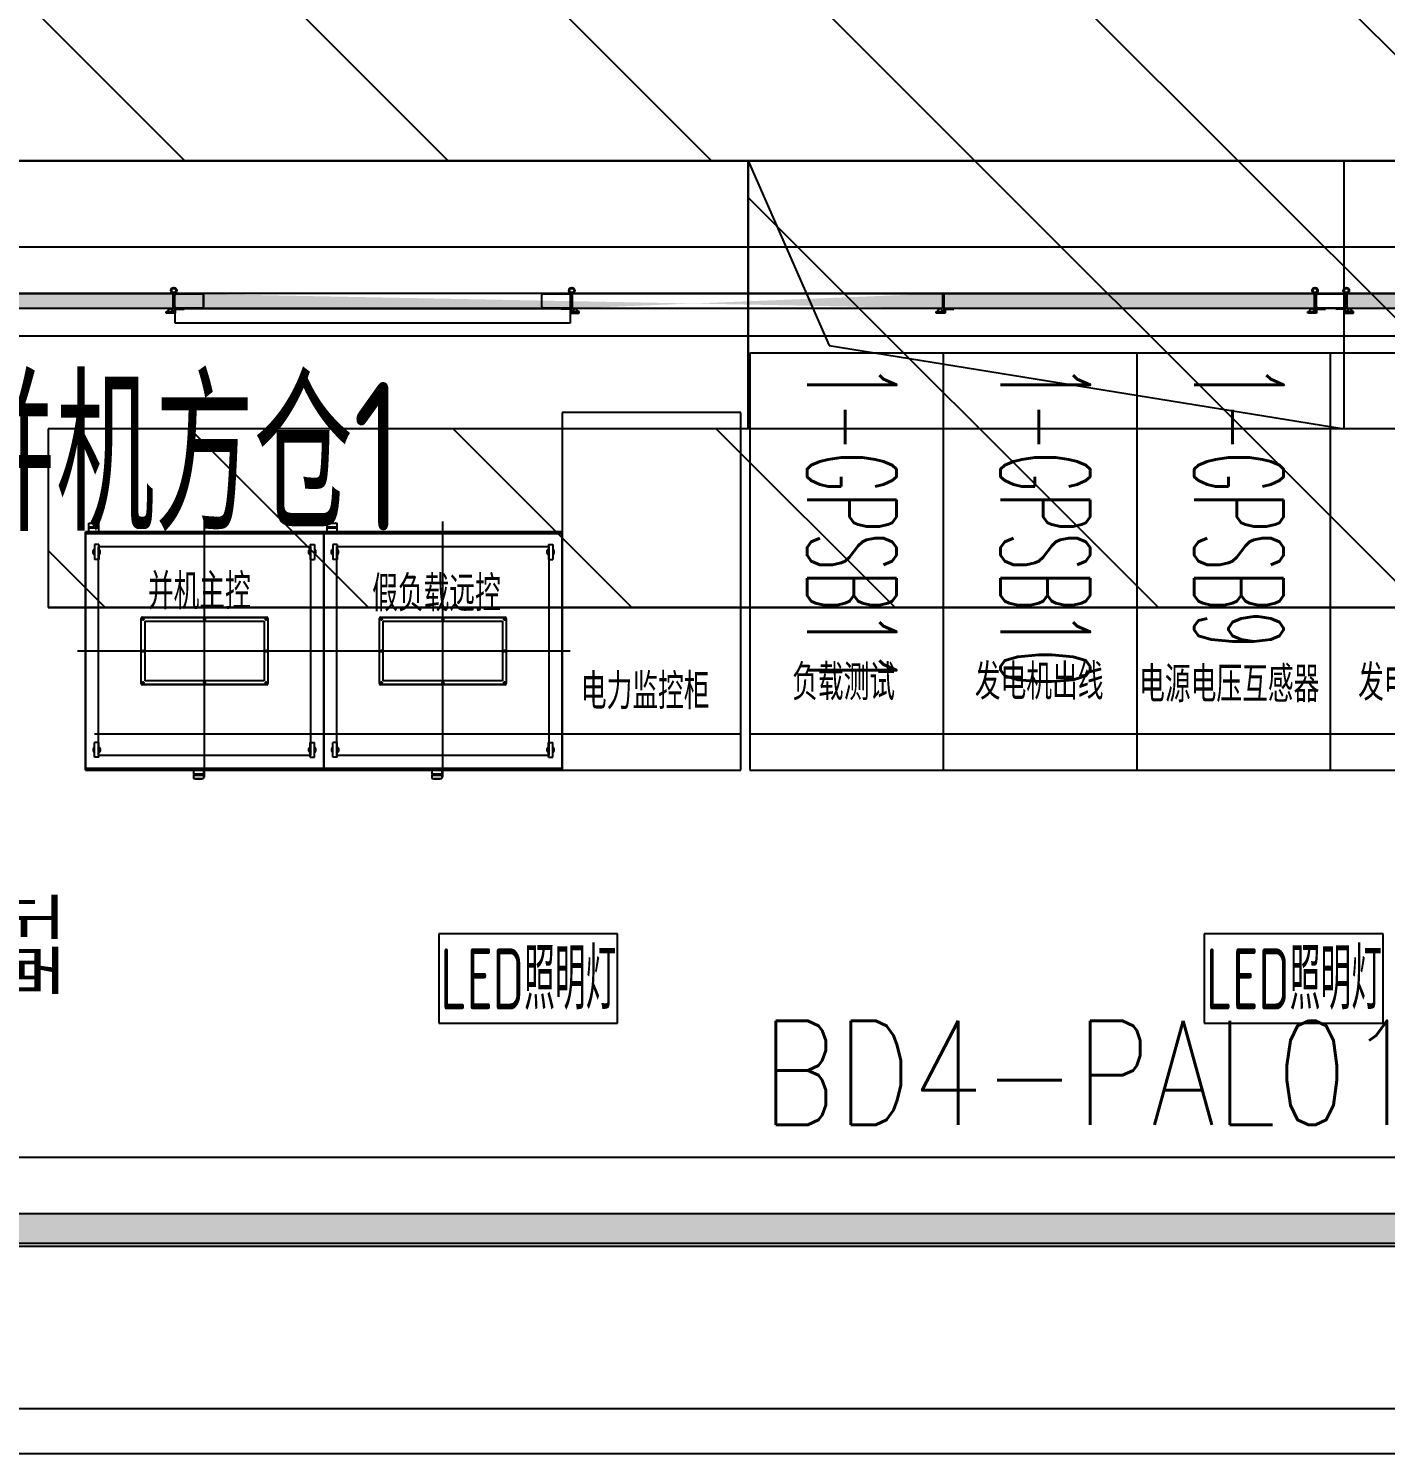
# Model space of a CAD drawing. Extents: x 758840 to 1108724, y -102573 to 143521.
# Drawn here: x 829096 to 833652, y 63888 to 68672 of the extents above; entities that cross this region are included whole.
import ezdxf
from ezdxf.enums import TextEntityAlignment as Align
from ezdxf.xclip import XClip

# ---------------------------------------------------------------- set-up
doc = ezdxf.new("R2010")
doc.units = 0
doc.header["$LTSCALE"] = 1000
doc.header["$MEASUREMENT"] = 0
doc.linetypes.add('DASHDOT', pattern=[1, 0.5, -0.25, 0, -0.25])
for name, color, linetype in [('01-房间正式编号', 1, 'Continuous'), ('01装修-房间名称', 7, 'Continuous'), ('02电气-设备', 255, 'Continuous'), ('02电气-设备基础', 252, 'Continuous'), ('DX', 3, 'DASHDOT'), ('hdt-101供电设计', 6, 'Continuous'), ('h供电', 40, 'Continuous'), ('LWIRE', 1, 'Continuous'), ('WALL-MOVE', 6, 'Continuous'), ('电缆沟', 2, 'Continuous'), ('钢盖板', 6, 'Continuous')]:
    doc.layers.add(name, color=color, linetype=linetype)
doc.layers.add('ACS_KT_LH', color=51, linetype='ACS-LH', lineweight=60)
doc.layers.add('细实线', color=3, linetype='Continuous', lineweight=5)
doc.styles.add('Huarun_ziti', font='gbenor.shx', dxfattribs={"width": 0.7, "bigfont": 'gbcbig.shx'})
doc.styles.get("Standard").update_dxf_attribs({"font": 'gbenor.shx', "bigfont": 'gbcbig.shx'})
doc.styles.add('宋体', font='', dxfattribs={"width": 0.7})
doc.styles.add('平面图B$0$HZ', font='romans.shx', dxfattribs={"width": 0.8, "bigfont": 'gbcbig.shx'})
doc.styles.add('样式 1', font='simplex8.shx', dxfattribs={"width": 0.7, "height": 6.5, "bigfont": 'hztxt.shx'})
doc.styles.add('设计说明', font='tssdeng.shx', dxfattribs={"width": 0.7, "bigfont": 'tssdchn.shx'})
doc.styles.get('宋体').set_extended_font_data('SimSun')
doc.linetypes.add('ACS-LH', pattern='A,1,-0.25,1,-0.25,1,-0.25,1,-0.4,["LH",宋体,S=0.25,R=0,X=-0.2,Y=-0.1],-0.4', length=5.55)
pattern_1 = [(315, (7531313.9, -4214065.31), (70.710678, 70.710678), [10.0355, -89.9645]), (315, (7531260.93, -4214118.28), (70.710678, 70.710678), [10.0355, -89.9645]), (135, (7531344.99, -4214130.18), (-70.710678, -70.710678), [10.0355, -89.9645]), (135, (7531325.81, -4214149.37), (-70.710678, -70.710678), [10.0355, -89.9645]), (225, (7531382.13, -4214115.77), (70.710678, -70.710678), [100.0485, 0.0485]), (180, (7531358.85, -4214131.96), (-70.7105, 70.7105), [8.536, -132.8855]), (161.56505, (7531421.023, -4214061.247), (-70.7104244, 70.7107435), [5.61, -217.997]), (161.56505, (7531350.312, -4214131.958), (-70.7104244, 70.7107435), [5.61, -217.997]), (198.43495, (7531440.2, -4214057.7), (-70.710744, 70.710424), [11.22, -212.387]), (198.43495, (7531369.49, -4214128.41), (-70.710744, 70.710424), [11.22, -212.387]), (108.43495, (7531408.605, -4214052.377), (-70.7107435, 70.7104244), [53.428, -170.179]), (108.43495, (7531337.894, -4214123.09), (-70.7107435, 70.7104244), [53.428, -170.179]), (161.56505, (7531384.614, -4213994.595), (-70.7104244, 70.7107435), [5.61, -217.997]), (161.56505, (7531313.903, -4214065.306), (-70.7104244, 70.7107435), [5.61, -217.997]), (180, (7531308.58, -4214063.53), (-70.7105, 70.7105), [8.536, -132.8855]), (198.43495, (7531370.756, -4213992.82), (-70.710744, 70.710424), [11.22, -212.387]), (198.43495, (7531300.045, -4214063.53), (-70.710744, 70.710424), [11.22, -212.387]), (90, (7531259.155, -4214112.96), (-70.7105, 70.7105), [8.536, -132.8855]), (108.43495, (7531331.64, -4214047.57), (-70.7107435, 70.7104244), [5.61, -217.997]), (108.43495, (7531260.93, -4214118.28), (-70.7107435, 70.7104244), [5.61, -217.997]), (71.56505, (7531329.865, -4214033.71), (-70.710424, 70.710744), [11.22, -212.387]), (71.56505, (7531259.15, -4214104.42), (-70.710424, 70.710744), [11.22, -212.387]), (161.56505, (7531389.42, -4214071.56), (-70.7104244, 70.7107435), [53.428, -170.179]), (161.56505, (7531318.71, -4214142.27), (-70.7104244, 70.7107435), [53.428, -170.179]), (90, (7531327.58, -4214163.226), (-70.7105, 70.7105), [8.536, -132.8855]), (108.43495, (7531398.29, -4214083.98), (-70.7107435, 70.7104244), [5.61, -217.997]), (108.43495, (7531327.58, -4214154.69), (-70.7107435, 70.7104244), [5.61, -217.997]), (71.56505, (7531394.74, -4214103.16), (-70.710424, 70.710744), [11.22, -212.387]), (71.56505, (7531324.03, -4214173.87), (-70.710424, 70.710744), [11.22, -212.387])]

# ---------------------------------------------------------------- blocks, each defined once
blk = doc.blocks.new('空调新风一体机')
at = {"layer": 'ACS_KT_LH', "linetype": 'ByBlock', "lineweight": 15}
for p, q in [((304.8, 1052.5), (632.7, 1052.5)), ((468.7, 779.5), (304.8, 1052.5)), ((632.7, 1052.5), (468.7, 779.5))]:
    blk.add_line(p, q, dxfattribs=at)
at = {"layer": 'DX', "linetype": 'ByBlock', "lineweight": 13}
for p, q in [((39.6, 18.1), (39.6, 681.8)), ((71.9, 691.8), (49.6, 691.8)), ((71.9, 8.1), (71.9, 691.8)), ((74.6, 691.8), (71.9, 691.8)), ((74.6, 8.1), (74.6, 691.8)), ((875.4, 691.8), (875.4, 8.1)), ((875.4, 691.8), (878.1, 691.8)), ((878.1, 691.8), (878.1, 8.1)), ((878.1, 691.8), (900.4, 691.8)), ((910.4, 681.8), (910.4, 18.1)), ((47, 660), (47, 654)), ((59, 654), (59, 660)), ((891, 660), (891, 654)), ((903, 654), (903, 660)), ((47, 46), (47, 40)), ((71.9, 8.1), (49.6, 8.1)), ((59, 40), (59, 46)), ((74.6, 8.1), (71.9, 8.1)), ((875.4, 8.1), (878.1, 8.1)), ((878.1, 8.1), (900.4, 8.1)), ((891, 46), (891, 40)), ((903, 40), (903, 46))]:
    blk.add_line(p, q, dxfattribs=at)
blk.add_lwpolyline([(75, 700), (75, 0), (875, 0), (875, 700)], close=True, dxfattribs=at)
blk.add_circle((53.1, 657.8), 11.8, dxfattribs=at)
for centre, radius, start, end in [((49.6, 681.8), 10, 90, 180), ((900.4, 681.8), 10, 0, 90), ((53, 660), 6, 0, 180), ((53, 654), 6, 180, 0), ((897, 660), 6, 0, 180), ((897, 654), 6, 180, 0), ((53, 46), 6, 0, 180), ((897, 46), 6, 0, 180), ((49.6, 18.1), 10, 180, 270), ((53, 40), 6, 180, 0), ((897, 40), 6, 180, 0), ((900.4, 18.1), 10, 270, 0)]:
    blk.add_arc(centre, radius, start, end, dxfattribs=at)
at = {"linetype": 'ByBlock', "lineweight": 15}
blk.add_text('正面', height=250, dxfattribs=at).set_placement((287.2, 1115.2))
at = {"layer": 'LWIRE', "lineweight": -3}
blk.add_text('精密空调', height=250, dxfattribs=at).set_placement((114.9, 259.7))
blk = doc.blocks.new('BD4-PAL0101-PSPM01')
at = {"layer": 'hdt-101供电设计'}
h = blk.add_hatch(dxfattribs=at)
h.set_pattern_fill('隔热材料01', color=8, scale=200, angle=45)
h.set_pattern_definition(pattern_1)
h.paths.add_polyline_path([(8359701.9, -4146404.4), (8359701.9, -4146454.4), (8360294.9, -4146454.4), (8360294.9, -4146404.4)], flags=17)
h.paths.add_polyline_path([(8363481.4, -4146454.3), (8363481.4, -4146404.3), (8364724.4, -4146404.3), (8364724.4, -4146454.3)], flags=17)
h.paths.add_polyline_path([(8366076.9, -4146404.3), (8366076.9, -4146454.3), (8364833.9, -4146454.3), (8364833.9, -4146404.3)], flags=17)
h.paths.add_polyline_path([(8366081.9, -4146454.3), (8366081.9, -4146404.3), (8367324.4, -4146404.3), (8367324.4, -4146454.3)])
h.paths.add_polyline_path([(8367433.9, -4146454.3), (8367433.9, -4146404.3), (8368676.9, -4146404.3), (8368676.9, -4146454.3)])
h.paths.add_polyline_path([(8368681.9, -4146454.3), (8368681.9, -4146404.3), (8369924.4, -4146404.3), (8369924.4, -4146454.3)])
edge = h.paths.add_edge_path()
edge.add_line((8359701.9, -4146454.4), (8359701.9, -4146404.2))
edge.add_line((8360299.9, -4146454.4), (8360299.9, -4146404.4))
edge.add_line((8360299.9, -4146404.4), (8360893.4, -4146404.4))
edge.add_line((8360893.4, -4146454.4), (8360299.9, -4146454.4))
edge.add_line((8360893.4, -4146454.5), (8360893.4, -4146404.3))
edge.add_line((8363476.4, -4146454.3), (8362233.4, -4146454.3))
edge.add_line((8362233.4, -4146404.3), (8363476.4, -4146404.3))
edge.add_line((8362233.4, -4146454.3), (8362233.4, -4146404.1))
edge.add_line((8363476.4, -4146404.3), (8363476.4, -4146454.3))
edge.add_line((8366081.9, -4146454.3), (8366114.9, -4146454.3))
h = blk.add_hatch(dxfattribs=at)
h.set_pattern_fill('隔热材料01', color=8, scale=200, angle=45)
h.set_pattern_definition(pattern_1)
h.paths.add_polyline_path([(8372519.9, -4149494.4), (8359159.9, -4149494.4), (8359159.9, -4149594.4), (8372519.9, -4149594.4)])
for p, q in [((8372523.4, -4146404.4), (8359159.9, -4146404.4)), ((8360299.9, -4146404.4), (8360893.4, -4146404.4)), ((8360893.4, -4146454.5), (8360893.4, -4146404.3)), ((8360893.4, -4146404.4), (8360893.4, -4146454.4)), ((8360897.4, -4146454.5), (8360897.4, -4146404.3)), ((8362229.4, -4146454.3), (8362229.4, -4146404.1)), ((8362233.4, -4146454.3), (8362233.4, -4146404.1)), ((8362233.4, -4146454.3), (8362233.4, -4146404.3)), ((8362233.4, -4146404.3), (8363476.4, -4146404.3)), ((8363476.4, -4146404.3), (8363476.4, -4146454.3)), ((8363481.4, -4146454.3), (8363481.4, -4146404.3)), ((8363481.4, -4146404.3), (8364724.4, -4146404.3)), ((8364724.4, -4146454.4), (8364724.4, -4146404.2)), ((8364724.4, -4146404.3), (8364724.4, -4146454.3)), ((8364728.4, -4146454.4), (8364728.4, -4146404.2)), ((8364829.4, -4146454.3), (8364829.4, -4146404.1)), ((8364833.4, -4146454.3), (8364833.4, -4146404.1)), ((8364833.9, -4146454.3), (8364833.9, -4146404.3)), ((8364833.9, -4146404.3), (8366076.9, -4146404.3)), ((8360893.4, -4146454.4), (8360299.9, -4146454.4)), ((8360884.6, -4146454), (8360884.6, -4146454)), ((8360897.4, -4146454.5), (8360893.4, -4146454.5)), ((8360897.4, -4146468), (8360897.4, -4146454.5)), ((8360897.4, -4146454.5), (8360930.4, -4146454.5)), ((8360900.4, -4146454.4), (8362225.9, -4146454.4)), ((8360900.4, -4146504.4), (8360900.4, -4146454.4)), ((8360900.4, -4146457.5), (8360900.4, -4146471)), ((8360900.4, -4146457.5), (8360930.4, -4146457.5)), ((8360930.4, -4146454.5), (8360930.4, -4146457.5)), ((8362154.9, -4146454.3), (8360991.4, -4146454.4)), ((8362228.9, -4146454.3), (8362195.9, -4146454.3)), ((8362195.9, -4146454.3), (8362195.9, -4146457.3)), ((8362225.9, -4146457.3), (8362195.9, -4146457.3)), ((8362225.9, -4146454.4), (8362225.9, -4146504.4)), ((8362225.9, -4146457.3), (8362225.9, -4146470.8)), ((8362228.9, -4146467.8), (8362228.9, -4146454.3)), ((8362233.4, -4146454.3), (8362229.4, -4146454.3)), ((8363476.4, -4146454.3), (8362233.4, -4146454.3)), ((8364724.4, -4146454.3), (8363481.4, -4146454.3)), ((8363481.4, -4146467.8), (8363481.4, -4146454.3)), ((8363481.4, -4146454.3), (8363514.4, -4146454.3)), ((8363484.4, -4146457.3), (8363484.4, -4146470.8)), ((8363484.4, -4146457.3), (8363514.4, -4146457.3)), ((8363514.4, -4146454.3), (8363514.4, -4146457.3)), ((8364728.4, -4146454.4), (8364724.4, -4146454.4)), ((8364728.9, -4146467.9), (8364728.9, -4146454.4)), ((8364728.9, -4146454.4), (8364761.9, -4146454.4)), ((8364731.9, -4146457.4), (8364731.9, -4146470.9)), ((8364731.9, -4146457.4), (8364761.9, -4146457.4)), ((8364761.9, -4146454.4), (8364761.9, -4146457.4)), ((8364828.9, -4146454.3), (8364795.9, -4146454.3)), ((8364795.9, -4146454.3), (8364795.9, -4146457.3)), ((8364825.9, -4146457.3), (8364795.9, -4146457.3)), ((8364825.9, -4146457.3), (8364825.9, -4146470.8)), ((8364828.9, -4146467.8), (8364828.9, -4146454.3)), ((8364833.4, -4146454.3), (8364829.4, -4146454.3)), ((8366076.9, -4146454.3), (8364833.9, -4146454.3)), ((8360870.4, -4146468), (8360870.4, -4146465)), ((8360870.4, -4146465), (8360897.4, -4146465)), ((8360870.4, -4146468), (8360897.4, -4146468)), ((8360870.4, -4146471), (8360870.4, -4146468)), ((8360897.4, -4146468), (8360870.4, -4146468)), ((8360900.4, -4146471), (8360870.4, -4146471)), ((8360897.4, -4146464.2), (8360897.4, -4146468)), ((8360900.4, -4146471), (8360897.4, -4146471)), ((8360900.4, -4146468), (8360900.4, -4146471)), ((8362225.9, -4146504.4), (8360900.4, -4146504.4)), ((8362225.9, -4146467.8), (8362225.9, -4146470.8)), ((8362225.9, -4146470.8), (8362255.9, -4146470.8)), ((8362225.9, -4146470.8), (8362228.9, -4146470.8)), ((8362228.9, -4146464), (8362228.9, -4146467.8)), ((8362255.9, -4146464.8), (8362228.9, -4146464.8)), ((8362255.9, -4146467.8), (8362228.9, -4146467.8)), ((8362228.9, -4146467.8), (8362255.9, -4146467.8)), ((8362255.9, -4146467.8), (8362255.9, -4146464.8)), ((8362255.9, -4146470.8), (8362255.9, -4146467.8)), ((8363454.4, -4146467.8), (8363454.4, -4146464.8)), ((8363454.4, -4146464.8), (8363481.4, -4146464.8)), ((8363454.4, -4146467.8), (8363481.4, -4146467.8)), ((8363454.4, -4146470.8), (8363454.4, -4146467.8)), ((8363481.4, -4146467.8), (8363454.4, -4146467.8)), ((8363484.4, -4146470.8), (8363454.4, -4146470.8)), ((8363481.4, -4146464), (8363481.4, -4146467.8)), ((8363484.4, -4146470.8), (8363481.4, -4146470.8)), ((8363484.4, -4146467.8), (8363484.4, -4146470.8)), ((8364701.9, -4146467.9), (8364701.9, -4146464.9)), ((8364701.9, -4146464.9), (8364728.9, -4146464.9)), ((8364701.9, -4146467.9), (8364728.9, -4146467.9)), ((8364701.9, -4146470.9), (8364701.9, -4146467.9)), ((8364728.9, -4146467.9), (8364701.9, -4146467.9)), ((8364731.9, -4146470.9), (8364701.9, -4146470.9)), ((8364728.9, -4146464.1), (8364728.9, -4146467.9)), ((8364731.9, -4146470.9), (8364728.9, -4146470.9)), ((8364731.9, -4146467.9), (8364731.9, -4146470.9)), ((8364825.9, -4146467.8), (8364825.9, -4146470.8)), ((8364825.9, -4146470.8), (8364855.9, -4146470.8)), ((8364825.9, -4146470.8), (8364828.9, -4146470.8)), ((8364828.9, -4146464), (8364828.9, -4146467.8)), ((8364855.9, -4146464.8), (8364828.9, -4146464.8)), ((8364855.9, -4146467.8), (8364828.9, -4146467.8)), ((8364828.9, -4146467.8), (8364855.9, -4146467.8)), ((8364855.9, -4146467.8), (8364855.9, -4146464.8)), ((8364855.9, -4146470.8), (8364855.9, -4146467.8)), ((8369978.9, -4146604.4), (8362828.9, -4146604.4)), ((8362828.9, -4146604.4), (8362828.9, -4148004.4)), ((8363478.9, -4148004.4), (8363478.9, -4146604.4)), ((8364128.9, -4148004.4), (8364128.9, -4146604.4)), ((8364778.9, -4148004.4), (8364778.9, -4146604.4)), ((8362798.9, -4146804.4), (8362198.9, -4146804.4)), ((8362198.9, -4146804.4), (8362198.9, -4148004.4)), ((8362798.9, -4148004.4), (8362798.9, -4146804.4)), ((8360610.3, -4147175.6), (8360643.9, -4147175.6)), ((8360610.3, -4147190), (8360610.3, -4147175.6)), ((8360616.3, -4147175.6), (8360616.3, -4147175.4)), ((8360616.7, -4147175), (8360637.6, -4147175)), ((8360637.9, -4147175.6), (8360637.9, -4147175.4)), ((8360643.9, -4147190), (8360643.9, -4147175.6)), ((8360998.9, -4148028.6), (8360998.9, -4147170)), ((8361410.3, -4147175.6), (8361443.9, -4147175.6)), ((8361410.3, -4147190), (8361410.3, -4147175.6)), ((8361416.3, -4147175.6), (8361416.3, -4147175.4)), ((8361416.7, -4147175), (8361437.6, -4147175)), ((8361437.9, -4147175.6), (8361437.9, -4147175.4)), ((8361443.9, -4147190), (8361443.9, -4147175.6)), ((8361798.9, -4148028.6), (8361798.9, -4147170)), ((8360598.9, -4148004.4), (8360598.9, -4147204.4)), ((8360598.9, -4148004.4), (8360598.9, -4147204.4)), ((8361398.9, -4147204.4), (8360598.9, -4147204.4)), ((8361398.9, -4147204.4), (8360598.9, -4147204.4)), ((8360598.9, -4147204.4), (8360598.9, -4148004.4)), ((8361398.9, -4147204.4), (8360598.9, -4147204.4)), ((8360598.9, -4147204.4), (8360598.9, -4148004.4)), ((8360599.4, -4147209.9), (8361398.4, -4147209.9)), ((8360599.4, -4147998.9), (8360599.4, -4147209.9)), ((8360610.3, -4147187.6), (8360643.9, -4147187.6)), ((8360610.3, -4147190), (8360643.9, -4147190)), ((8360610.3, -4147191.2), (8360643.9, -4147191.2)), ((8360610.3, -4147204.4), (8360610.3, -4147191.2)), ((8360610.3, -4147204.4), (8360643.9, -4147204.4)), ((8360643.9, -4147204.4), (8360643.9, -4147191.2)), ((8361398.4, -4147209.9), (8361398.4, -4147998.9)), ((8361398.9, -4148004.4), (8361398.9, -4147204.4)), ((8361398.9, -4148004.4), (8361398.9, -4147204.4)), ((8362198.9, -4147204.4), (8361398.9, -4147204.4)), ((8361398.9, -4148004.4), (8361398.9, -4147204.4)), ((8361398.9, -4148004.4), (8361398.9, -4147204.4)), ((8361398.9, -4148004.4), (8361398.9, -4147204.4)), ((8361398.9, -4148004.4), (8361398.9, -4147204.4)), ((8361398.9, -4148004.4), (8361398.9, -4147204.4)), ((8361398.9, -4148004.4), (8361398.9, -4147204.4)), ((8362198.9, -4147204.4), (8361398.9, -4147204.4)), ((8361398.9, -4147204.4), (8361398.9, -4148004.4)), ((8361399.4, -4147209.9), (8362198.4, -4147209.9)), ((8361399.4, -4147998.9), (8361399.4, -4147209.9)), ((8361410.3, -4147187.6), (8361443.9, -4147187.6)), ((8361410.3, -4147190), (8361443.9, -4147190)), ((8361410.3, -4147191.2), (8361443.9, -4147191.2)), ((8361410.3, -4147204.4), (8361410.3, -4147191.2)), ((8361410.3, -4147204.4), (8361443.9, -4147204.4)), ((8361443.9, -4147204.4), (8361443.9, -4147191.2)), ((8362198.4, -4147209.9), (8362198.4, -4147998.9)), ((8362198.9, -4148004.4), (8362198.9, -4147204.4)), ((8362198.9, -4148004.4), (8362198.9, -4147204.4)), ((8362198.9, -4148004.4), (8362198.9, -4147204.4)), ((8362198.9, -4148004.4), (8362198.9, -4147204.4)), ((8362198.9, -4148004.4), (8362198.9, -4147204.4)), ((8360629.7, -4147247.4), (8360629.7, -4147297.4)), ((8360644.1, -4147247.4), (8360629.7, -4147247.4)), ((8360642.9, -4147253.4), (8361354.9, -4147253.4)), ((8360642.9, -4147955.4), (8360642.9, -4147253.4)), ((8360644.1, -4147247.4), (8360644.1, -4147297.4)), ((8361353.7, -4147247.4), (8361353.7, -4147297.4)), ((8361353.7, -4147247.4), (8361368.1, -4147247.4)), ((8361354.9, -4147253.4), (8361354.9, -4147955.4)), ((8361368.1, -4147247.4), (8361368.1, -4147297.4)), ((8361429.7, -4147247.4), (8361429.7, -4147297.4)), ((8361444.1, -4147247.4), (8361429.7, -4147247.4)), ((8361442.9, -4147253.4), (8362154.9, -4147253.4)), ((8361442.9, -4147955.4), (8361442.9, -4147253.4)), ((8361444.1, -4147247.4), (8361444.1, -4147297.4)), ((8362153.7, -4147247.4), (8362153.7, -4147297.4)), ((8362153.7, -4147247.4), (8362168.1, -4147247.4)), ((8362154.9, -4147253.4), (8362154.9, -4147955.4)), ((8362168.1, -4147247.4), (8362168.1, -4147297.4)), ((8360644.1, -4147297.4), (8360629.7, -4147297.4)), ((8361353.7, -4147297.4), (8361368.1, -4147297.4)), ((8361444.1, -4147297.4), (8361429.7, -4147297.4)), ((8362153.7, -4147297.4), (8362168.1, -4147297.4)), ((8360786.1, -4147713.2), (8360786.1, -4147495.6)), ((8360786.1, -4147713.8), (8360786.1, -4147495.6)), ((8360790.1, -4147491.6), (8361207.7, -4147491.6)), ((8360790.1, -4147492.2), (8361207.7, -4147492.2)), ((8360798.9, -4147704.4), (8360798.9, -4147504.4)), ((8360798.9, -4147504.4), (8361198.9, -4147504.4)), ((8360798.9, -4147705), (8360798.9, -4147504.4)), ((8360798.9, -4147505), (8361198.9, -4147505)), ((8361198.9, -4147504.4), (8361198.9, -4147704.4)), ((8361198.9, -4147504.4), (8361198.9, -4147705)), ((8361211.7, -4147495.6), (8361211.7, -4147713.2)), ((8361211.7, -4147495.6), (8361211.7, -4147713.8)), ((8361586.1, -4147713.2), (8361586.1, -4147495.6)), ((8361586.1, -4147713.8), (8361586.1, -4147495.6)), ((8361590.1, -4147491.6), (8362007.7, -4147491.6)), ((8361590.1, -4147492.2), (8362007.7, -4147492.2)), ((8361598.9, -4147704.4), (8361598.9, -4147504.4)), ((8361598.9, -4147504.4), (8361998.9, -4147504.4)), ((8361598.9, -4147705), (8361598.9, -4147504.4)), ((8361598.9, -4147505), (8361998.9, -4147505)), ((8361998.9, -4147504.4), (8361998.9, -4147704.4)), ((8361998.9, -4147504.4), (8361998.9, -4147705)), ((8362011.7, -4147495.6), (8362011.7, -4147713.2)), ((8362011.7, -4147495.6), (8362011.7, -4147713.8)), ((8360572.2, -4147604.4), (8361426.4, -4147604.4)), ((8361372.2, -4147604.4), (8362226.4, -4147604.4)), ((8361207.7, -4147717.2), (8360790.1, -4147717.2)), ((8361207.7, -4147717.8), (8360790.1, -4147717.8)), ((8361198.9, -4147704.4), (8360798.9, -4147704.4)), ((8361198.9, -4147705), (8360798.9, -4147705)), ((8362007.7, -4147717.2), (8361590.1, -4147717.2)), ((8362007.7, -4147717.8), (8361590.1, -4147717.8)), ((8361998.9, -4147704.4), (8361598.9, -4147704.4)), ((8361998.9, -4147705), (8361598.9, -4147705)), ((8362798.9, -4147884.4), (8360629.4, -4147884.4)), ((8369978.9, -4147884.4), (8362828.9, -4147884.4)), ((8360644.1, -4147911.4), (8360629.7, -4147911.4)), ((8360629.7, -4147961.4), (8360629.7, -4147911.4)), ((8360644.1, -4147961.4), (8360644.1, -4147911.4)), ((8361353.7, -4147911.4), (8361368.1, -4147911.4)), ((8361353.7, -4147961.4), (8361353.7, -4147911.4)), ((8361368.1, -4147961.4), (8361368.1, -4147911.4)), ((8361444.1, -4147911.4), (8361429.7, -4147911.4)), ((8361429.7, -4147961.4), (8361429.7, -4147911.4)), ((8361444.1, -4147961.4), (8361444.1, -4147911.4)), ((8362153.7, -4147911.4), (8362168.1, -4147911.4)), ((8362153.7, -4147961.4), (8362153.7, -4147911.4)), ((8362168.1, -4147961.4), (8362168.1, -4147911.4)), ((8360644.1, -4147961.4), (8360629.7, -4147961.4)), ((8361354.9, -4147955.4), (8360642.9, -4147955.4)), ((8361353.7, -4147961.4), (8361368.1, -4147961.4)), ((8361444.1, -4147961.4), (8361429.7, -4147961.4)), ((8362154.9, -4147955.4), (8361442.9, -4147955.4)), ((8362153.7, -4147961.4), (8362168.1, -4147961.4)), ((8361398.9, -4148004.4), (8360598.9, -4148004.4)), ((8360598.9, -4148004.4), (8361398.9, -4148004.4)), ((8360598.9, -4148004.4), (8361398.9, -4148004.4)), ((8361398.4, -4147998.9), (8360599.4, -4147998.9)), ((8360961.6, -4148004.4), (8360995.2, -4148004.4)), ((8360961.6, -4148004.4), (8360961.6, -4148017.6)), ((8360961.6, -4148017.6), (8360995.2, -4148017.6)), ((8360961.6, -4148018.8), (8360995.2, -4148018.8)), ((8360961.6, -4148018.8), (8360961.6, -4148033.2)), ((8360961.6, -4148021.2), (8360995.2, -4148021.2)), ((8360961.6, -4148033.2), (8360995.2, -4148033.2)), ((8360967.6, -4148033.2), (8360967.6, -4148033.4)), ((8360967.9, -4148033.8), (8360988.8, -4148033.8)), ((8360989.2, -4148033.2), (8360989.2, -4148033.4)), ((8360995.2, -4148004.4), (8360995.2, -4148017.6)), ((8360995.2, -4148018.8), (8360995.2, -4148033.2)), ((8362198.9, -4148004.4), (8361398.9, -4148004.4)), ((8361398.9, -4148004.4), (8362198.9, -4148004.4)), ((8362198.4, -4147998.9), (8361399.4, -4147998.9)), ((8361761.6, -4148004.4), (8361795.2, -4148004.4)), ((8361761.6, -4148004.4), (8361761.6, -4148017.6)), ((8361761.6, -4148017.6), (8361795.2, -4148017.6)), ((8361761.6, -4148018.8), (8361795.2, -4148018.8)), ((8361761.6, -4148018.8), (8361761.6, -4148033.2)), ((8361761.6, -4148021.2), (8361795.2, -4148021.2)), ((8361761.6, -4148033.2), (8361795.2, -4148033.2)), ((8361767.6, -4148033.2), (8361767.6, -4148033.4)), ((8361767.9, -4148033.8), (8361788.8, -4148033.8)), ((8361789.2, -4148033.2), (8361789.2, -4148033.4)), ((8361795.2, -4148004.4), (8361795.2, -4148017.6)), ((8361795.2, -4148018.8), (8361795.2, -4148033.2)), ((8362198.9, -4148004.4), (8362798.9, -4148004.4)), ((8362828.9, -4148004.4), (8369978.9, -4148004.4)), ((8362384.9, -4148554.7), (8361784.9, -4148554.7)), ((8361784.9, -4148554.7), (8361784.9, -4148854.7)), ((8362384.9, -4148854.7), (8362384.9, -4148554.7)), ((8364954.9, -4148554.7), (8364354.9, -4148554.7)), ((8364354.9, -4148554.7), (8364354.9, -4148854.7)), ((8364954.9, -4148854.7), (8364954.9, -4148554.7)), ((8361784.9, -4148854.7), (8362384.9, -4148854.7)), ((8364354.9, -4148854.7), (8364954.9, -4148854.7)), ((8372519.9, -4149494.4), (8359159.9, -4149494.4)), ((8372519.9, -4149594.4), (8359159.9, -4149594.4))]:
    blk.add_line(p, q, dxfattribs=at)
for centre, radius in [((8360895.4, -4146394.5), 10), ((8360895.4, -4146394.5), 7), ((8362231.4, -4146394.3), 10), ((8362231.4, -4146394.3), 7), ((8364726.4, -4146394.4), 10), ((8364726.4, -4146394.4), 7), ((8364831.4, -4146394.3), 10), ((8364831.4, -4146394.3), 7), ((8360792.5, -4147498), 2.4), ((8360792.5, -4147498.6), 2.4), ((8360792.5, -4147498), 1.8), ((8360792.5, -4147498.6), 1.8), ((8360998.9, -4147498), 2.4), ((8360998.9, -4147498.6), 2.4), ((8361205.3, -4147498), 2.4), ((8361205.3, -4147498.6), 2.4), ((8361205.3, -4147498), 1.8), ((8361205.3, -4147498.6), 1.8), ((8361592.5, -4147498), 2.4), ((8361592.5, -4147498.6), 2.4), ((8361592.5, -4147498), 1.8), ((8361592.5, -4147498.6), 1.8), ((8361798.9, -4147498), 2.4), ((8361798.9, -4147498.6), 2.4), ((8362005.3, -4147498), 2.4), ((8362005.3, -4147498.6), 2.4), ((8362005.3, -4147498), 1.8), ((8362005.3, -4147498.6), 1.8), ((8360792.5, -4147604.7), 2.4), ((8360792.5, -4147605.4), 2.4), ((8360792.5, -4147604.7), 1.8), ((8360792.5, -4147605.4), 1.8), ((8361205.3, -4147604.7), 2.4), ((8361205.3, -4147605.4), 2.4), ((8361205.3, -4147604.7), 1.8), ((8361205.3, -4147605.4), 1.8), ((8361592.5, -4147604.7), 2.4), ((8361592.5, -4147605.4), 2.4), ((8361592.5, -4147604.7), 1.8), ((8361592.5, -4147605.4), 1.8), ((8362005.3, -4147604.7), 2.4), ((8362005.3, -4147605.4), 2.4), ((8362005.3, -4147604.7), 1.8), ((8362005.3, -4147605.4), 1.8), ((8360792.5, -4147710.8), 2.4), ((8360792.5, -4147711.4), 2.4), ((8360792.5, -4147710.8), 1.8), ((8360792.5, -4147711.4), 1.8), ((8360998.9, -4147710.8), 2.4), ((8360998.9, -4147711.4), 2.4), ((8360998.9, -4147710.8), 1.8), ((8360998.9, -4147711.4), 1.8), ((8361205.3, -4147710.8), 2.4), ((8361205.3, -4147711.4), 2.4), ((8361205.3, -4147710.8), 1.8), ((8361205.3, -4147711.4), 1.8), ((8361592.5, -4147710.8), 2.4), ((8361592.5, -4147711.4), 2.4), ((8361592.5, -4147710.8), 1.8), ((8361592.5, -4147711.4), 1.8), ((8361798.9, -4147710.8), 2.4), ((8361798.9, -4147711.4), 2.4), ((8361798.9, -4147710.8), 1.8), ((8361798.9, -4147711.4), 1.8), ((8362005.3, -4147710.8), 2.4), ((8362005.3, -4147711.4), 2.4), ((8362005.3, -4147710.8), 1.8), ((8362005.3, -4147711.4), 1.8)]:
    blk.add_circle(centre, radius, dxfattribs=at)
for centre, radius, start, end in [((8360883.9, -4146465), 8.49, 0, 180), ((8362242.4, -4146464.8), 8.49, 0, 180), ((8363467.9, -4146464.8), 8.49, 0, 180), ((8364715.4, -4146464.9), 8.49, 0, 180), ((8364842.4, -4146464.8), 8.49, 0, 180), ((8360616.7, -4147175.4), 0.36, 90, 180), ((8360637.6, -4147175.4), 0.36, 0, 90), ((8361416.7, -4147175.4), 0.36, 90, 180), ((8361437.6, -4147175.4), 0.36, 0, 90), ((8360636.2, -4147272.4), 12.5, 125.1697, 234.8303), ((8360636.2, -4147272.4), 12.5, 305.1697, 54.8303), ((8361360.2, -4147272.4), 12.5, 125.1697, 234.8303), ((8361360.2, -4147272.4), 12.5, 305.1697, 54.8303), ((8361436.2, -4147272.4), 12.5, 125.1697, 234.8303), ((8361436.2, -4147272.4), 12.5, 305.1697, 54.8303), ((8362160.2, -4147272.4), 12.5, 125.1697, 234.8303), ((8362160.2, -4147272.4), 12.5, 305.1697, 54.8303), ((8360790.1, -4147495.6), 4, 90, 180), ((8360790.1, -4147496.2), 4, 90, 180), ((8361207.7, -4147495.6), 4, 0, 90), ((8361207.7, -4147496.2), 4, 0, 90), ((8361590.1, -4147495.6), 4, 90, 180), ((8361590.1, -4147496.2), 4, 90, 180), ((8362007.7, -4147495.6), 4, 0, 90), ((8362007.7, -4147496.2), 4, 0, 90), ((8360790.1, -4147713.2), 4, 180, 270), ((8360790.1, -4147713.8), 4, 180, 270), ((8361207.7, -4147713.2), 4, 270, 0), ((8361207.7, -4147713.8), 4, 270, 0), ((8361590.1, -4147713.2), 4, 180, 270), ((8361590.1, -4147713.8), 4, 180, 270), ((8362007.7, -4147713.2), 4, 270, 0), ((8362007.7, -4147713.8), 4, 270, 0), ((8360636.9, -4147936.4), 12.5, 125.1697, 234.8303), ((8360636.9, -4147936.4), 12.5, 305.1697, 54.8303), ((8361360.2, -4147936.4), 12.5, 125.1697, 234.8303), ((8361360.2, -4147936.4), 12.5, 305.1697, 54.8303), ((8361436.9, -4147936.4), 12.5, 125.1697, 234.8303), ((8361436.9, -4147936.4), 12.5, 305.1697, 54.8303), ((8362160.2, -4147936.4), 12.5, 125.1697, 234.8303), ((8362160.2, -4147936.4), 12.5, 305.1697, 54.8303), ((8360967.9, -4148033.4), 0.36, 180, 270), ((8360988.8, -4148033.4), 0.36, 270, 0), ((8361767.9, -4148033.4), 0.36, 180, 270), ((8361788.8, -4148033.4), 0.36, 270, 0)]:
    blk.add_arc(centre, radius, start, end, dxfattribs=at)
for points in [[(8360569, -4147499.6), (8360569, -4147499.7), (8360568.8, -4147499.6)], [(8361369, -4147499.6), (8361369, -4147499.7), (8361368.8, -4147499.6)]]:
    blk.add_solid(points, dxfattribs=at)
at = {"layer": '细实线'}
for p, q in [((8360897.4, -4146410.4), (8360897.4, -4146448.4)), ((8360900.6, -4146448.4), (8360900.6, -4146410.4)), ((8360991.4, -4146404.4), (8360903.4, -4146404.4)), ((8360991.4, -4146407.6), (8360903.4, -4146407.6)), ((8360994.2, -4146448.4), (8360994.2, -4146410.4)), ((8360997.4, -4146448.4), (8360997.4, -4146410.4)), ((8362128.9, -4146410.3), (8362128.9, -4146448.3)), ((8362132.1, -4146448.3), (8362132.1, -4146410.3)), ((8362222.9, -4146404.3), (8362134.9, -4146404.3)), ((8362222.9, -4146407.5), (8362134.9, -4146407.5)), ((8362225.7, -4146448.3), (8362225.7, -4146410.3)), ((8362228.9, -4146448.3), (8362228.9, -4146410.3)), ((8364728.9, -4146410.3), (8364728.9, -4146448.3)), ((8364732.1, -4146448.3), (8364732.1, -4146410.3)), ((8364822.9, -4146404.3), (8364734.9, -4146404.3)), ((8364822.9, -4146407.5), (8364734.9, -4146407.5)), ((8364825.7, -4146448.3), (8364825.7, -4146410.3)), ((8364828.9, -4146448.3), (8364828.9, -4146410.3)), ((8360903.4, -4146451.2), (8360991.4, -4146451.2)), ((8360903.4, -4146454.4), (8360991.4, -4146454.4)), ((8362134.9, -4146451.1), (8362222.9, -4146451.1)), ((8362134.9, -4146454.3), (8362222.9, -4146454.3)), ((8364734.9, -4146451.1), (8364822.9, -4146451.1)), ((8364734.9, -4146454.3), (8364822.9, -4146454.3))]:
    blk.add_line(p, q, dxfattribs=at)
for centre, radius, start, end in [((8360903.4, -4146410.4), 6, 90, 180), ((8360903.4, -4146410.4), 2.8, 90, 180), ((8360991.4, -4146410.4), 6, 0, 90), ((8360991.4, -4146410.4), 2.8, 0, 90), ((8362134.9, -4146410.3), 6, 90, 180), ((8362134.9, -4146410.3), 2.8, 90, 180), ((8362222.9, -4146410.3), 6, 0, 90), ((8362222.9, -4146410.3), 2.8, 0, 90), ((8364734.9, -4146410.3), 6, 90, 180), ((8364734.9, -4146410.3), 2.8, 90, 180), ((8364822.9, -4146410.3), 6, 0, 90), ((8364822.9, -4146410.3), 2.8, 0, 90), ((8360903.4, -4146448.4), 6, 180, 270), ((8360903.4, -4146448.4), 2.8, 180, 270), ((8360991.4, -4146448.4), 6, 270, 0), ((8360991.4, -4146448.4), 2.8, 270, 0), ((8362134.9, -4146448.3), 6, 180, 270), ((8362134.9, -4146448.3), 2.8, 180, 270), ((8362222.9, -4146448.3), 6, 270, 0), ((8362222.9, -4146448.3), 2.8, 270, 0), ((8364734.9, -4146448.3), 6, 180, 270), ((8364734.9, -4146448.3), 2.8, 180, 270), ((8364822.9, -4146448.3), 6, 270, 0), ((8364822.9, -4146448.3), 2.8, 270, 0)]:
    blk.add_arc(centre, radius, start, end, dxfattribs=at)
at = {"layer": '02电气-设备', "color": 5, "rotation": 270}
blk.add_blockref('空调新风一体机', (8359136.9, -4148119.4), dxfattribs=at)
at = {"layer": 'hdt-101供电设计'}
for s, p in [('并机主控', (8360808.4, -4147464.9)), ('假负载远控', (8361561.4, -4147471.8)), ('电力监控柜', (8362262, -4147800.4))]:
    blk.add_text(s, height=120, dxfattribs=at).set_placement(p)
for s, p in [('负载测试', (8363144, -4147710.3)), ('发电机出线', (8363800.5, -4147708)), ('电源电压互感器', (8364438.6, -4147716.7)), ('发电机进线', (8365087.2, -4147711.4))]:
    blk.add_text(s, height=120, dxfattribs=at).set_placement(p, align=Align.MIDDLE_CENTER)
at = {"layer": 'hdt-101供电设计', "style": 'Huarun_ziti', "width": 0.7}
for p in [(8361790.7, -4148807.9), (8364360.7, -4148807.9)]:
    blk.add_text('LED照明灯', height=204.8, dxfattribs=at).set_placement(p)
at = {"layer": 'h供电', "style": '样式 1', "width": 0.5}
for s, p in [('1-GPSB11', (8363021.2, -4146640.5)), ('1-GPSB10', (8363671.2, -4146640.5)), ('1-GPSB9', (8364321.2, -4146640.5))]:
    blk.add_text(s, height=300, rotation=270, dxfattribs=at).set_placement(p)
blk = doc.blocks.new('A$C675A25EF')
at = {"layer": '钢盖板'}
h = blk.add_hatch(dxfattribs=at)
h.set_pattern_fill('ANSI31', color=8, scale=5000, style=0)
h.set_pattern_definition([(45, (-316780.8, -189325), (-441.94174, 441.94174), [])])
h.paths.add_polyline_path([(56721.3, -23142), (62139.3, -23142), (62139.3, -23542), (56721.3, -23542)], flags=16)
h.paths.add_polyline_path([(62839.3, -23142), (171003.3, -23142), (171003.3, -23542), (62839.3, -23542)], flags=16)
h.paths.add_polyline_path([(171703.3, -23142), (177121.3, -23142), (177121.3, -23542), (171703.3, -23542)], flags=16)
h.paths.add_polyline_path([(177121.3, -47841.9), (177821.3, -47841.9), (177821.3, -24642), (178221.3, -24242), (211693.3, -24242), (211693.3, -25341.9), (211993.3, -25341.9), (211993.3, -24242), (216517.3, -24242), (216517.3, -25341.9), (216817.3, -25341.9), (216817.3, -24242), (216811.3, -24242), (216811.3, -23542), (177821.3, -23542), (177821.3, -23142), (216817.3, -23142), (216817.3, -21342.1), (216517.3, -21342.1), (216517.3, -22442), (211993.3, -22442), (211993.3, -21342.1), (211693.3, -21342.1), (211693.3, -22442), (192141.8, -22442), (192141.8, -21542), (194493.8, -21542), (194493.8, -20942), (184491.8, -20942), (184491.8, -21542), (185341.8, -21542), (185341.8, -22442), (169651.3, -22442), (169651.3, -21542), (171703.3, -21542), (171703.3, -20939.3), (161803.3, -20939.3), (161803.3, -21542), (162851.3, -21542), (162851.3, -22442), (143449.3, -22442), (143449.3, -21342.1), (143149.3, -21342.1), (143149.3, -22442), (138625.3, -22442), (138625.3, -21342.1), (138325.3, -21342.1), (138325.3, -22442), (95517.3, -22442), (95517.3, -21342.1), (95217.3, -21342.1), (95217.3, -22442), (90693.3, -22442), (90693.3, -21342.1), (90393.3, -21342.1), (90393.3, -22442), (70991.3, -22442), (70991.3, -21542), (72039.3, -21542), (72039.3, -20942), (62141.3, -20942), (62141.3, -21542), (64191.3, -21542), (64191.3, -22442), (48500.8, -22442), (48500.8, -21542), (49350.8, -21542), (49350.8, -20942), (39350.8, -20942), (39350.8, -21542), (41700.8, -21542), (41700.8, -22442), (22149.3, -22442), (22149.3, -21342.1), (21849.3, -21342.1), (21849.3, -22442), (17325.3, -22442), (17325.3, -21342.1), (17025.3, -21342.1), (17025.3, -22442), (17031.3, -22442), (17031.3, -23142), (56021.3, -23142), (56021.3, -23542), (17025.3, -23542), (17025.3, -25341.9), (17325.3, -25341.9), (17325.3, -24242), (21849.3, -24242), (21849.3, -25341.9), (22149.3, -25341.9), (22149.3, -24242), (55620.6, -24241.3), (56021.3, -24642), (56021.2, -47872.1), (56721.2, -47875.8), (56720.6, -24642.7), (57121.3, -24242), (64191.3, -24242), (64191.3, -25142), (62141.3, -25142), (62141.3, -25742), (72041.3, -25742), (72041.3, -25142), (70991.3, -25142), (70991.3, -24242), (90393.3, -24242), (90393.3, -25341.9), (90693.3, -25341.9), (90693.3, -24242), (95217.3, -24242), (95217.3, -25341.9), (95517.3, -25341.9), (95517.3, -24242), (138325.3, -24242), (138325.3, -25341.9), (138625.3, -25341.9), (138625.3, -24242), (143149.3, -24242), (143149.3, -25341.9), (143449.3, -25341.9), (143449.3, -24242), (162851.3, -24242), (162851.3, -25142), (161803.3, -25142), (161803.3, -25742), (171703.3, -25742), (171703.3, -25142), (169651.3, -25142), (169651.3, -24242), (176720.6, -24241.3), (177121.3, -24642)])
h.paths.add_polyline_path([(111433.3, -23142), (122409.3, -23142), (122409.3, -22442), (111433.3, -22442)], flags=16)
h.paths.add_polyline_path([(111433.3, -24242), (122409.3, -24242), (122409.3, -23542), (111433.3, -23542)], flags=16)
at = {"layer": '钢盖板', "color": 8}
blk.add_lwpolyline([(17031.3, -23142), (17031.3, -21342.1), (17331.3, -21342.1), (17331.3, -22442), (21851.3, -22442), (21851.3, -21342.1), (22151.3, -21342.1), (22151.3, -22442), (41700.8, -22442), (41700.8, -21542), (39350.8, -21542), (39350.8, -20942), (49350.8, -20942), (49350.8, -21542), (48500.8, -21542), (48500.8, -22442), (90391.3, -22442)], dxfattribs=at)
blk = doc.blocks.new('dlg')
at = {"layer": '电缆沟'}
for p, q in [((684656.2, 162714.9), (616411.2, 162714.9)), ((635965.7, 161814.9), (635965.7, 162714.9)), ((635965.7, 162714.9), (636237.2, 162094.7)), ((637965.7, 161814.9), (637965.7, 162714.9)), ((636237.2, 162094.7), (637965.7, 161814.9)), ((643615.7, 161814.9), (633615.7, 161814.9)), ((633615.7, 161814.9), (633615.7, 161214.9)), ((643615.7, 161214.9), (633615.7, 161214.9))]:
    blk.add_line(p, q, dxfattribs=at)

msp = doc.modelspace()

# ---------------------------------------------------------------- linework, layer by layer
at = {"layer": '02电气-设备基础'}
for points in [[(845796.74, 67638.53), (827452.74, 67638.53), (827452.74, 67938.53), (845796.74, 67938.53)], [(845796.74, 64582.52), (792096.74, 64582.52), (792096.74, 64882.52), (845796.74, 64882.52)]]:
    msp.add_lwpolyline(points, close=True, dxfattribs=at)
at = {"layer": 'WALL-MOVE'}
for p, q in [((842188.06, 64037.54), (827162.57, 64037.54)), ((827162.57, 63887.54), (842113.06, 63887.54))]:
    msp.add_line(p, q, dxfattribs=at)
at = {"layer": '钢盖板', "color": 8}
msp.add_lwpolyline([(806843.02, 68927.64), (806843.02, 67127.75), (807143.02, 67127.75), (807143.02, 68227.64), (811663.02, 68227.64), (811663.02, 67127.75), (811963.02, 67127.75), (811963.02, 68227.64), (880203.02, 68227.64), (880203.02, 67127.75), (880503.02, 67127.75), (880503.02, 68227.64), (885023.02, 68227.64), (885023.02, 67127.75), (885323.02, 67127.75), (885323.02, 68227.64), (901245.02, 68227.64), (901245.02, 68927.64), (852653.02, 68927.64), (852653.02, 69327.64), (901245.02, 69327.64)], dxfattribs=at)

# ---------------------------------------------------------------- block references
at = {"layer": '02电气-设备', "color": 8}
msp.add_blockref('BD4-PAL0101-PSPM01', (-7531311.39, 4214186.51), dxfattribs=at)
at = {"layer": '电缆沟', "color": 250}
ref = msp.add_blockref('dlg', (195546.85, -94487.22), dxfattribs=at)
XClip(ref).set_block_clipping_path([(593286.1732931416, 142691.8646106179), (716986.1733082433, 211143.5433225089)])
at = {"layer": '钢盖板', "color": 8}
ref = msp.add_blockref('A$C675A25EF', (789811.69, 45785.61), dxfattribs=dict(at, xscale=-1, rotation=180))
XClip(ref).set_block_clipping_path([(-928.670863559, -70942.9526504109), (122721.3291515426, 2298.0898296545)])

# ---------------------------------------------------------------- texts
at = {"layer": '01-房间正式编号', "color": 1, "style": '平面图B$0$HZ', "width": 0.8}
msp.add_text('BD4-PAL0101-PSPM01', height=350, dxfattribs=at).set_placement((833812.64, 64990.58, 0), align=Align.CENTER)
at = {"layer": '01装修-房间名称', "style": '设计说明', "width": 0.7}
msp.add_text('柴发并机方仓1', height=500, dxfattribs=at).set_placement((828190.36, 66984.98))

doc.saveas('drawing.dxf')
